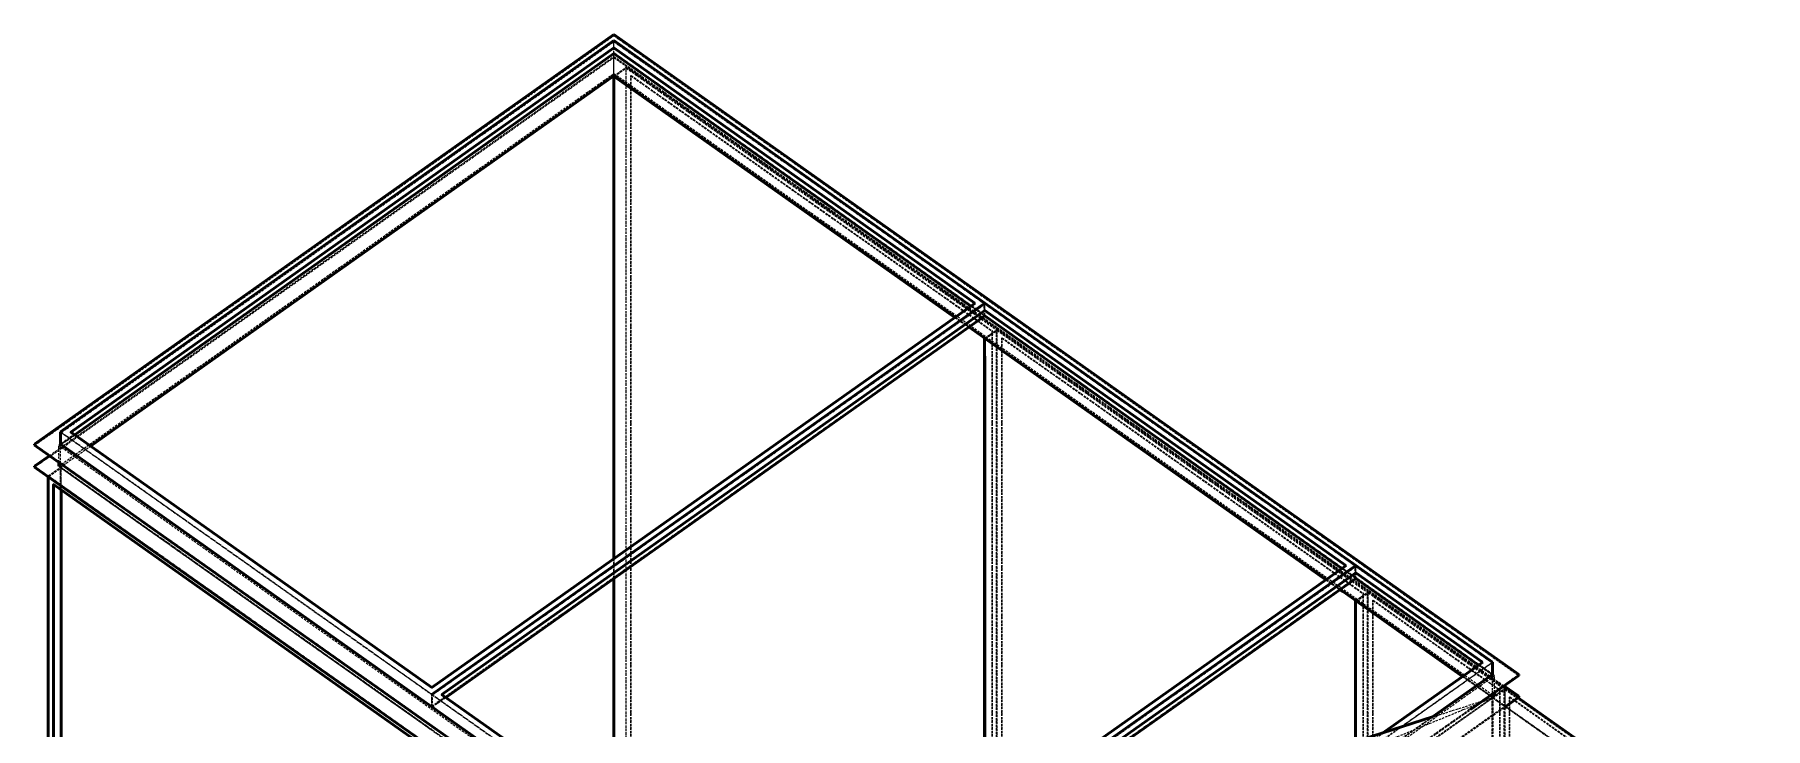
# Model space of a CAD drawing. Header units: millimetres. Extents: x 589 to 12190, y 300 to 8700.
# Drawn here: x 589 to 3409, y 3072 to 4202 of the extents above; entities that cross this region are included whole.
import ezdxf

# ---------------------------------------------------------------- set-up
doc = ezdxf.new("R2010")
doc.units = ezdxf.units.MM
doc.linetypes.add('Hidden', pattern=[15, 5, -3, 5, -2])
for name, color, linetype, lineweight in [('Default', 7, 'Continuous', 50), ('Edges', 7, 'Hidden', 15), ('HiddenEdges', 2, 'Hidden', 15), ('HiddenSilhouettes', 2, 'Hidden', 15), ('HiddenWires', 7, 'Hidden', 15), ('Silhouettes', 7, 'Continuous', 50), ('Wires', 7, 'Hidden', 15)]:
    doc.layers.add(name, color=color, linetype=linetype, lineweight=lineweight)

# ---------------------------------------------------------------- blocks, each defined once
blk = doc.blocks.new('Isometric')
at = {"layer": 'Edges'}
for points in [[(-1817.264387727668, 1371.360061766859), (-636.3961302707255, 2206.360128337841)], [(-636.3961303389349, 2205.511634794761), (-636.3961302707255, 2206.360128337841)], [(-636.3960979290448, 2206.360105468818), (148.4924414620837, 1651.360084090073)], [(-636.3960989797263, 2193.290098285424), (-636.3960979972542, 2205.511611925739)], [(-636.3961376838547, 2144.144109710957), (-592.2019172912219, 2112.894076067001)], [(-635.5476935980589, 1096.959912152679), (-635.5476094644803, 2143.544109639279)], [(-1011.162611353432, 801.3600163232054), (169.7056461035108, 1636.360082894187)], [(169.7056460353015, 1635.511589351108), (169.7056461035108, 1636.360082894187)], [(169.7056784451916, 1636.360060025164), (954.5942178363193, 1081.360038646419)], [(169.7056773945101, 1623.29005284177), (169.7056783769822, 1635.511566482086)], [(134.9541990239104, 1598.717043473747), (169.7056386903814, 1574.144064267304)], [(169.7056387585917, 1574.992557810383), (224.5497390481705, 1536.211921700156)], [(169.7056386903819, 1574.144064267303), (177.6605778259927, 1568.519072731874)], [(170.5540827761779, 526.9598667090258), (170.5541669097565, 1573.544064195626)], [(-1838.477591163265, 1371.360061766859), (-1032.375814789029, 801.3600163232054)], [(-1895.046139626747, 1297.113855661604), (70.71081738108114, -92.88625060965569)], [(-1854.741186142449, -410.8859029877644), (-1854.741051991994, 1257.885932502258)], [(-635.5477387121944, 535.7601866865316), (-635.5476970604063, 1053.889853428857)], [(975.8074224095371, 1065.511543907455), (975.8074224777465, 1066.360037450534)], [(975.8074537687457, 1053.290007398117), (975.8074547512178, 1065.511521038432)], [(947.5230729432074, 1024.144069396747), (975.807415064618, 1004.14401882365)], [(975.8073905129245, 698.7319023363643), (975.8074151328274, 1004.992512366729)], [(975.8074151328274, 1004.992512366729), (1006.743264875301, 983.1175627315088)], [(976.6559188024471, 699.0045083464679), (976.6559432839927, 1003.544018751973)], [(1221.337530403901, 768.1059506724373), (1329.360826586772, 844.4899663611668)], [(-1032.375816949078, 774.4899607803513), (-1032.375814789029, 801.3600163232054)], [(-1032.375814789029, 801.3600163232054), (-226.2740384147924, 231.3599708795527)], [(1271.943743128374, 793.5138089307516), (1277.034920970459, 797.1138157987662)], [(1297.965302749198, 774.9138276555032), (1329.360822778263, 797.1138157987662)], [(954.5942730692618, 664.1187656836037), (1209.071910881279, 768.1059506724373)]]:
    blk.add_lwpolyline(points, dxfattribs=at)
for points in [[(-636.3961376156456, 2144.992603254036, 0), (-636.3961337330729, 2193.290073711094, 0)], [(169.7056356410644, 1536.211921700156, 0), (169.7056387585908, 1574.992557810383, 0)], [(-1895.046135818238, 1344.490006224004, 0), (70.71082167192299, -45.510100388316, 0)], [(-1842.720237818942, 1297.113855661604, 0), (70.7108208377972, -55.88625220727772, 0)], [(-205.060834979196, 231.3599708795527, 0), (975.8074224777465, 1066.360037450534, 0)], [(975.8074548194272, 1066.360014581511, 0), (1251.579082816301, 871.3600219040204, 0)], [(975.807415064618, 1004.14401882365, 0), (1006.743264875301, 982.2690691401986, 0)], [(1072.666628384991, 729.8497928109828, 0), (1272.792286251897, 871.3600219040204, 0)], [(1245.236930874343, 782.8840610654674, 0), (1271.943743151161, 793.7972644910001, 0)], [(1301.076552968045, 774.9924940298156, 0), (1838.477737217536, 394.9924637340473, 0)]]:
    blk.add_polyline3d(points, dxfattribs=at)
at = {"layer": 'HiddenEdges'}
for points in [[(-636.3961370226857, 2232.368757005465), (-636.3961368521555, 2234.490077179901)], [(-636.3961336366065, 2194.490073990872), (-636.3961314765565, 2221.360129533726)], [(-1895.046139797277, 1294.992535487168), (-636.3961408311948, 2184.992606443064)], [(-1842.720234180964, 1342.36868604957), (-636.3961340483029, 2195.368754055613)], [(-1838.477593323315, 1344.490006224004), (-636.3961336366065, 2194.490073990872)], [(-636.3961408311948, 2184.992606443064), (1329.360822607733, 794.9924956243303)], [(-636.3961337330691, 2193.290122859749), (-636.3961336366065, 2194.490073990872)], [(-635.5477799771209, 454.7590130441722), (-635.5476441213602, 2144.744085344727)], [(-609.5262173137, 474.0075670286819), (-609.5260814579426, 2163.992604768825)], [(-609.5261825886078, 473.6561194267251), (-609.5260468692716, 2161.944135520298)], [(-599.7681077028294, 476.5141921749096), (-599.7679735523745, 2145.286027664931)], [(-598.9194799898801, 2145.886003298703), (185.9690917429289, 1590.885959050935)], [(169.7056427376297, 1624.490028547219), (169.7056448976796, 1651.360084090073)], [(169.7056783769858, 1635.511612220136), (169.7056794863506, 1649.311614841545)], [(124.5983464120372, 1606.039737248131), (134.9541990239104, 1598.717043473747)], [(185.968957592474, -77.8858764390875), (185.9690917429289, 1590.885959050935)], [(196.5755590605368, -95.99247841497163), (196.5756949162947, 1593.992559325171)], [(196.5755937856288, -96.34392601692844), (196.5757295049652, 1591.944090076644)], [(206.3336686714069, -93.48585326874445), (206.3338028218618, 1575.285982221278)], [(207.1822963843565, 1575.885957855049), (992.0708681171654, 1020.885913607281)], [(-1836.780534889191, 1370.51156822378), (-1032.375780393287, 801.7114984855752)], [(-1817.264387795878, 1370.51156822378), (-1032.375816063069, 815.5115239760125)], [(-1838.477597370563, 1294.14404194409), (-1032.375820996327, 724.1439965004365)], [(-1837.629205103415, -395.2410302847888), (-1837.629069247655, 1294.744042015767)], [(-1837.629069151189, 1293.544041872413), (-1033.224314655284, 724.7439721342071)], [(-1853.892523363324, 1258.485932931563), (-1069.003951630515, 703.4858886837956)], [(-635.5476970604063, 1053.889853428857), (-635.5476935980589, 1096.959912152679)], [(975.8074191118653, 1054.489983103565), (975.8074212719152, 1081.360038646419)], [(975.8074547512215, 1065.511566776482), (975.8074558605863, 1079.311569397892)], [(992.0707339667101, -647.8859218827411), (992.0708681171654, 1020.885913607281)], [(976.6557727713516, -685.2410778431351), (976.6559086271122, 1004.743994457421)], [(1012.435445045644, -663.4858987123978), (1012.435579196099, 1005.285936777624)], [(1013.284072758593, 1005.885912411395), (1289.055733097147, 810.8858968648819)], [(70.71082529114938, 35.51146178996032), (1251.579082748092, 870.5115283609416)], [(-1032.375816063069, 815.5115239760125), (-1032.37581599486, 816.3600175190918)], [(-1032.375782485127, 775.6899364858), (-1032.375780393287, 801.7114984855752)], [(-1030.678758514955, 800.511522780127), (-226.2740040190502, 231.7114530419221)], [(70.71082035789095, -55.85606568561525), (1272.792280044599, 794.1440020812515)], [(1271.943743151161, 793.7972644910001), (1272.792280044599, 794.1440020812515)], [(1272.79228011281, 794.9924956243299), (1299.662336270512, 813.9924971391183)], [(1272.792280112808, 794.9924956243299), (1301.076552968045, 774.9924940298156)], [(1272.7922800446, 794.1440020812515), (1273.640773607094, 794.7439777150216)], [(1273.640741091131, -42.05620838642517), (1273.640808263974, 793.5440020095743)], [(1288.207239534653, 810.2859212311114), (1289.055733097147, 810.8858968648819)], [(1289.055598946692, -857.8859386251399), (1289.055733097147, 810.8858968648819)], [(1299.662235139846, -876.3439882029802), (1299.662370859183, 811.9440278905918)], [(1309.420310025625, -873.4859154547964), (1309.42044417608, 795.2859200352259)], [(-1030.678760606796, 774.4899607803513), (-226.2740061108907, 205.6898910421469)], [(103.3203485944377, -69.82783590325562), (1297.965302749198, 774.9138276555032)], [(170.5540424314718, 25.08971929519839), (1221.337530403901, 768.1059506724373)]]:
    blk.add_lwpolyline(points, dxfattribs=at)
for points in [[(-1895.046135988769, 1342.368686049569, 0), (-636.3961370226857, 2232.368757005465, 0)], [(-636.3961370226857, 2232.368757005465, 0), (1329.360826416241, 842.368646186731, 0)], [(-636.3960979972542, 2205.511611925739, 0), (-636.3960968878857, 2219.311660285199, 0)], [(-636.3961376862815, 2150.113923667649, 0), (-636.3961340483029, 2195.368754055613, 0)], [(-636.3961340483029, 2195.368754055613, 0), (1277.034924608437, 842.3686461867305, 0)], [(-636.3960988832637, 2194.490049416547, 0), (1272.792284091847, 844.4899663611668, 0)], [(-1032.375816063069, 815.5115239760125, 0), (148.4924413938738, 1650.511590546993, 0)], [(-1032.375780393287, 801.7114984855752, 0), (168.0086576080193, 1650.511590546993, 0)], [(-1032.375782485127, 775.6899364858, 0), (168.0086555161788, 1624.490028547218, 0)], [(169.7056427376297, 1624.490028547219, 0), (975.8074191118653, 1054.489983103565, 0)], [(168.8571450314248, 1574.744039901074, 0), (194.8787076266335, 1593.144065782092, 0)], [(169.7056387585908, 1574.992557810383, 0), (196.5756949162937, 1593.992559325171, 0)], [(185.1205981804351, 1590.285983417164, 0), (185.9690917429289, 1590.885959050935, 0)], [(169.7056386903819, 1574.144064267303, 0), (170.5541322528757, 1574.744039901074, 0)], [(-1836.780536981032, 1344.490006224004, 0), (-1032.375782485127, 775.6899364858, 0)], [(-1838.477733158111, -394.9925022529742, 0), (-1838.477597302353, 1294.992535487169, 0)], [(-1838.477597302353, 1294.992535487169, 0), (70.71082042610078, -55.00757214253645, 0)], [(-1865.347653460057, 1275.99253397238, 0), (-1059.24587708582, 705.9924885287269, 0)], [(-1863.650596680221, 1275.144040786929, 0), (-1059.245842184316, 706.3439710487237, 0)], [(-226.2740396888325, 245.5114785323599, 0), (954.59421776811, 1080.51154510334, 0)], [(-226.2740061108907, 205.6898910421469, 0), (974.1104318904149, 1054.489983103565, 0)], [(-226.2740040190502, 231.7114530419221, 0), (974.1104339822555, 1080.51154510334, 0)], [(975.8074191118653, 1054.489983103565, 0), (1272.792284091847, 844.4899663611668, 0)], [(974.9589214056609, 1004.743994457421, 0), (1000.98048400087, 1023.144020338439, 0)], [(975.8074151328274, 1004.992512366729, 0), (1002.67747129053, 1023.992513881517, 0)], [(991.2223745546708, 1020.28593797351, 0), (992.0708681171654, 1020.885913607281, 0)], [(1002.677370159865, -666.3439714605818, 0), (1002.677505879201, 1021.94404463299, 0)], [(70.710817802556, 21.71146681710434, 0), (1271.095255803862, 870.5115588785225, 0)], [(70.71081571071545, -4.310095182670921, 0), (1271.095253712022, 844.4899968787472, 0)], [(-1011.162611421641, 800.511522780127, 0), (-226.2740396888325, 245.5114785323599, 0)], [(70.71082042610078, -55.00757214253645, 0), (1272.792280112808, 794.9924956243299, 0)], [(77.81374799360583, -50.86372356320908, 0), (1271.943743128374, 793.5138089307516, 0)], [(1243.624032603675, 814.7690681140061, 0), (1272.7922800446, 794.1440020812515, 0)], [(1271.943743227268, 794.7440082326025, 0), (1297.965305822476, 813.1440341136204, 0)], [(1272.792277951434, 768.1059506724373, 0), (1272.79228011281, 794.9924956243299, 0)], [(1310.268937738574, 795.8858956689969, 0), (1854.741190201874, 410.8858649745998, 0)], [(1209.071910881279, 768.1059506724373, 0), (1245.236930874343, 782.8840610654674, 0)], [(278.9081359242064, 168.5777035151091, 0), (1072.666628384991, 729.8497928109828, 0)]]:
    blk.add_polyline3d(points, dxfattribs=at)
at = {"layer": 'HiddenSilhouettes'}
for points in [[(-1863.046142910204, 1319.741273428026), (-636.3961406606645, 2187.1139266175)], [(-636.3961376862815, 2150.113923667649), (1277.034920970459, 797.1138157987662)], [(-636.3961376838547, 2144.144109710957), (-635.5476441213602, 2144.744085344727)], [(-634.9476339401049, 2143.96835645905), (-609.5260468692716, 2161.944135520298)], [(-609.5260814579426, 2163.992604768825), (196.5756949162937, 1593.992559325171)], [(-599.7679735523745, 2145.286027664931), (185.1205981804351, 1590.285983417164)], [(-598.9196141403352, 477.1141678086806), (-598.9194799898801, 2145.886003298703)], [(-1032.375816949078, 774.4899607803513), (169.7056427376297, 1624.490028547219)], [(105.0990481177987, 1620.676317207178), (135.5541745482851, 1599.141290293517)], [(147.8924659377076, 1650.935837270301), (148.4924413938738, 1650.511590546993)], [(148.4924413938738, 1650.511590546993), (148.4924414620837, 1651.360084090073)], [(168.0086555161788, 1624.490028547218), (168.0086576080193, 1650.511590546993)], [(169.7056794863506, 1649.311614841545), (974.1104339822555, 1080.51154510334)], [(171.1541424341322, 1573.968311015397), (196.5757295049652, 1591.944090076644)], [(185.1204640299798, -78.4858520728585), (185.1205981804351, 1590.285983417164)], [(194.8785719072971, -95.14395031147978), (194.8787076266335, 1593.144065782092)], [(196.5756949162947, 1593.992559325171), (1002.67747129053, 1023.992513881517)], [(170.5541291553277, 1536.211921700156), (170.5541322528757, 1574.744039901074)], [(206.3338028218618, 1575.285982221278), (207.1822963843565, 1575.885957855049)], [(207.1821622339016, -92.88587763497344), (207.1822963843565, 1575.885957855049)], [(-1836.780536981032, 1344.490006224004), (-1808.022465938609, 1364.825036049083)], [(-1817.264387795878, 1370.51156822378), (-1817.264387727668, 1371.360061766859)], [(-1842.720237155347, 1305.36868730613), (-1842.720234180964, 1342.36868604957)], [(-1838.477597302353, 1294.992535487169), (-1773.871001728304, 1340.676303565949)], [(-1865.347653460057, 1275.99253397238), (-1838.477597302353, 1294.992535487169)], [(-1863.650596680221, 1275.144040786929), (-1837.629069151189, 1293.544041872413)], [(-1838.477733226323, -395.8410303564656), (-1838.477597370563, 1294.14404194409)], [(-1838.477597370563, 1294.14404194409), (-1837.629069247655, 1294.744042015767)], [(-1837.629072990402, 1245.785935833835), (-1837.629069151189, 1293.544041872413)], [(-1865.347653620834, 1273.992534040302), (-1865.347653460057, 1275.99253397238)], [(-1854.741051991994, 1257.885932502258), (-1853.892523363324, 1258.485932931563)], [(-1853.89252345979, 1257.285932209377), (-1853.892523363324, 1258.485932931563)], [(-636.3962253762475, 1053.289853220755), (-636.3962219139, 1096.359911944578)], [(-226.2740405748423, 204.4899153366987), (975.8074191118653, 1054.489983103565)], [(945.3523273382607, 1074.825034311778), (974.1104318904149, 1054.489983103565)], [(953.9942423119442, 1080.935791826648), (954.59421776811, 1080.51154510334)], [(954.59421776811, 1080.51154510334), (954.5942178363193, 1081.360038646419)], [(974.1104318904149, 1054.489983103565), (974.1104339822555, 1080.51154510334)], [(991.2222404042154, -648.4858975165121), (991.2223745546708, 1020.28593797351)], [(1000.980348281533, -665.1439957551336), (1000.98048400087, 1023.144020338439)], [(1002.677467560242, 977.5893973163606), (1002.67747129053, 1023.992513881517)], [(976.6559086271122, 1004.743994457421), (1273.640773607094, 794.7439777150216)], [(1012.435579196099, 1005.285936777624), (1288.207239534653, 810.2859212311114)], [(1013.283938608138, -662.8859230786268), (1013.284072758593, 1005.885912411395)], [(1250.979107291926, 870.9357750842496), (1251.579082748092, 870.5115283609416)], [(1251.579082748092, 870.5115283609416), (1251.579082816301, 871.3600219040204)], [(1271.095253712022, 844.4899968787472), (1271.095255803862, 870.5115588785225)], [(70.71082447577555, -10.63142181931289), (1277.034924608437, 842.3686461867305)], [(1208.185689472017, 840.676255021126), (1272.792280112808, 794.9924956243299)], [(1242.337192318242, 864.8250175693793), (1271.095253712022, 844.4899968787472)], [(-1030.678760606796, 774.4899607803513), (-1030.678758514955, 800.511522780127)], [(-1011.162611421641, 800.511522780127), (-1010.562635897266, 800.9357695998974)], [(1142.30745405803, 752.2232456014949), (1272.792280044599, 794.1440020812515)], [(1271.943675861491, -43.25621488230354), (1271.943743227268, 794.7440082326025)], [(1273.640771465697, 768.1059506724373), (1273.640773607094, 794.7439777150216)], [(1273.640808263974, 793.5440020095743), (1299.662336105836, 811.9440033162614)], [(1288.207105384198, -858.485914258911), (1288.207239534653, 810.2859212311114)], [(1297.96517010314, -875.1439819799521), (1297.965305822476, 813.1440341136204)], [(1299.662332581751, 768.1059506724373), (1299.662336270512, 813.9924971391183)], [(1299.662336270511, 813.9924971391188), (1327.946609125748, 793.9924955446045)], [(1299.662370859183, 811.9440278905918), (1863.650762927202, 413.1440022233378)], [(1310.268803588119, -872.8859398210254), (1310.268937738574, 795.8858956689969)], [(170.5540422609415, 22.96839912076257), (1224.337529584486, 768.1059506724373)], [(206.4584882218214, 90.4780053183199), (1142.30745405803, 752.2232456014949)]]:
    blk.add_lwpolyline(points, dxfattribs=at)
for points in [[(-1836.780534889191, 1370.51156822378, 0), (-636.3960968878857, 2219.311660285199, 0)], [(-636.3960968878857, 2219.311660285199, 0), (168.0086576080193, 1650.511590546993, 0)], [(-636.3961342295659, 2187.113922070027, 0), (1297.360829699698, 819.7412284203092, 0)], [(-1842.720237818942, 1297.113855661604, 0), (-636.3961376862815, 2150.113923667649, 0)], [(-636.3961376156456, 2144.992603254036, 0), (-609.5260814579426, 2163.992604768825, 0)], [(-635.5476441213602, 2144.744085344727, 0), (170.5541322528757, 1574.744039901074, 0)], [(-609.5260468692716, 2161.944135520298, 0), (194.8787076266335, 1593.144065782092, 0)], [(-599.7679735523745, 2145.286027664931, 0), (-598.9194799898801, 2145.886003298703, 0)], [(-1030.678758514955, 800.511522780127, 0), (169.7056794863506, 1649.311614841545, 0)], [(104.499072593424, 1620.252070387408, 0), (124.5983464120372, 1606.039737248131, 0)], [(139.2505509640237, 1644.825079755431, 0), (168.0086555161788, 1624.490028547218, 0)], [(196.5757295049652, 1591.944090076644, 0), (1000.98048400087, 1023.144020338439, 0)], [(170.5541322528766, 1574.744039901074, 0), (976.6559086271122, 1004.743994457421, 0)], [(206.3338028218618, 1575.285982221278, 0), (991.2223745546708, 1020.28593797351, 0)], [(-1836.780536981032, 1344.490006224004, 0), (-1836.780534889191, 1370.51156822378, 0)], [(-1817.264387795878, 1370.51156822378, 0), (-1816.664412271502, 1370.935815043551, 0)], [(-1842.720234180964, 1342.36868604957, 0), (70.71082447577555, -10.63142181931289, 0)], [(-1838.477597302353, 1294.992535487169, 0), (-1838.477593323315, 1344.490006224004, 0)], [(-1837.629069247655, 1294.744042015767, 0), (-1031.527292873418, 724.7439965721137, 0)], [(-1863.650732399557, -413.1439753066434, 0), (-1863.650596680221, 1275.144040786929, 0)], [(-224.5769821407189, 230.5114773364735, 0), (975.8074558605863, 1079.311569397892, 0)], [(975.8074558605863, 1079.311569397892, 0), (1271.095255803862, 870.5115588785225, 0)], [(910.6008489676601, 1050.252024943754, 0), (941.0559753981456, 1028.716998030094, 0)], [(911.2008244920348, 1050.676271763525, 0), (941.6559509225203, 1029.141244849864, 0)], [(976.6559432839927, 1003.544018751973, 0), (1002.677505879201, 1021.94404463299, 0)], [(1002.67747129053, 1023.992513881517, 0), (1299.662336270512, 813.9924971391183, 0)], [(1002.677505879201, 1021.94404463299, 0), (1297.965305822476, 813.1440341136204, 0)], [(975.807415064618, 1004.14401882365, 0), (976.6559086271122, 1004.743994457421, 0)], [(1012.435579196099, 1005.285936777624, 0), (1013.284072758593, 1005.885912411395, 0)], [(1207.585713947642, 840.2520082013557, 0), (1243.624032603675, 814.7690681140052, 0)], [(1272.792280112808, 794.9924956243299, 0), (1272.792284091847, 844.4899663611668, 0)], [(1277.034921634053, 805.3686390304656, 0), (1277.034924608437, 842.3686461867305, 0)], [(-1030.678760606796, 774.4899607803513, 0), (-1001.920689564373, 794.8249906054298, 0)], [(-1011.162611421641, 800.511522780127, 0), (-1011.162611353432, 801.3600163232054, 0)], [(1273.640773607093, 794.7439777150216, 0), (1839.326230711821, 394.74394582474, 0)], [(1273.640843017316, 793.5439774352494, 0), (1300.476577443671, 774.5682472100452, 0)], [(1309.42044417608, 795.2859200352259, 0), (1310.268937738574, 795.8858956689969, 0)], [(1309.42044417608, 795.2859200352259, 0), (1853.89269663938, 410.2858893408288, 0)], [(98.99509328133718, -75.00757373705028, 0), (1299.662333054962, 773.9924894026158, 0)], [(1272.792212775289, -42.65620859452702, 0), (1272.792277951433, 768.1059506724373, 0)]]:
    blk.add_polyline3d(points, dxfattribs=at)
at = {"layer": 'HiddenWires'}
blk.add_polyline3d([(1272.792280044599, 794.1440020812515, 0), (1300.476577443671, 774.5682472100448, 0)], dxfattribs=at)
at = {"layer": 'Silhouettes'}
for points in [[(-1838.477591163265, 1371.360061766859), (-636.3961314765565, 2221.360129533726)], [(-636.3961314765565, 2221.360129533726), (169.7056448976796, 1651.360084090073)], [(-1816.664412271502, 1370.935815043551), (-636.3961303389349, 2205.511634794761)], [(-1808.022465938609, 1364.825036049083), (-636.3961337330729, 2193.290073711094)], [(-636.3960989797263, 2193.290098285424), (139.2505509640237, 1644.825079755431)], [(-1773.871001728304, 1340.676303565949), (-636.3961376156456, 2144.992603254036)], [(-636.3961376156456, 2144.992603254036), (105.0990481177987, 1620.676317207178)], [(-635.5476094644803, 2143.544109639279), (104.499072593424, 1620.252070387408)], [(-1032.37581599486, 816.3600175190918), (148.4924414620837, 1651.360084090073)], [(-1032.375814789029, 801.3600163232054), (169.7056448976796, 1651.360084090073)], [(-1010.562635897266, 800.9357695998974), (169.7056460353015, 1635.511589351108)], [(-1001.920689564373, 794.8249906054298), (169.7056773945101, 1623.29005284177)], [(169.7056448976796, 1651.360084090073), (975.8074212719152, 1081.360038646419)], [(170.5541669097565, 1573.544064195626), (171.1541424341322, 1573.968311015397)], [(169.7055544603368, 526.3598665009245), (169.7056356410649, 1536.211921700156)], [(224.5497390481687, 1536.211921700156), (911.2008244920348, 1050.676271763525)], [(-1838.477593323314, 1344.490006224004), (-1838.477591163265, 1371.360061766859)], [(-1817.264387727668, 1371.360061766859), (-1032.37581599486, 816.3600175190918)], [(-1895.046135988769, 1342.368686049569), (-1895.046135818238, 1344.490006224004)], [(-1838.477593323315, 1344.490006224004), (-628.3416974020383, 488.7946884805401)], [(-1895.046139797277, 1294.992535487168), (-1895.046139626747, 1297.113855661604)], [(-1895.046139797277, 1294.992535487168), (70.71081721055089, -95.00757078409151)], [(-1842.720237818942, 1297.113855661604), (-1842.720237155347, 1305.36868730613)], [(-1853.892657513779, -410.2859025584589), (-1853.89252345979, 1257.285932209377)], [(-636.3962669315688, 536.3601867582088), (-636.3962253762475, 1053.289853220755)], [(-204.4608595230302, 230.9357241562448), (975.8074224095371, 1065.511543907455)], [(975.8074537687457, 1053.290007398117), (1242.337192318242, 864.8250175693793)], [(941.0559753981456, 1028.716998030094), (947.5230729432074, 1024.144069396747)], [(974.9588967838226, 698.4593074294598), (974.9589214056609, 1004.743994457421)], [(1272.792284091847, 844.4899663611668), (1272.792286251897, 871.3600219040204)], [(1224.337529584486, 768.1059506724373), (1329.360826416241, 842.368646186731)], [(1329.360826416241, 842.368646186731), (1329.360826586772, 844.4899663611668)], [(1277.034920970459, 797.1138157987662), (1277.034921634053, 805.3686390304656)], [(1297.360829699698, 819.7412284203092), (1329.360822778263, 797.1138157987662)], [(1299.662367808309, 773.9925139769462), (1329.360822607733, 794.9924956243303)], [(1327.946609125748, 793.9924955446045), (1865.347793375239, 413.9924652488362)], [(1329.360822607733, 794.9924956243303), (1329.360822778263, 797.1138157987662)], [(-1032.375816949078, 774.4899607803513), (-1023.347463478729, 768.1059506724373)]]:
    blk.add_lwpolyline(points, dxfattribs=at)
for points in [[(-1895.046135818238, 1344.490006224004, 0), (-636.3961368521555, 2234.490077179901, 0)], [(-636.3961368521555, 2234.490077179901, 0), (1329.360826586772, 844.4899663611668, 0)], [(-636.3960979972542, 2205.511611925739, 0), (147.8924659377076, 1650.935837270301, 0)], [(-636.3962219139, 1096.359911944578, 0), (-636.3961376156456, 2144.992603254036, 0)], [(-635.5476094644803, 2143.544109639279, 0), (-634.9476339401049, 2143.96835645905, 0)], [(169.7056783769822, 1635.511566482086, 0), (953.9942423119442, 1080.935791826648, 0)], [(169.7056773945101, 1623.29005284177, 0), (945.3523273382607, 1074.825034311778, 0)], [(135.5541745482851, 1599.141290293517, 0), (177.6605778259927, 1569.367566323183, 0)], [(168.8570607049169, 525.7598907307342, 0), (168.8571450314248, 1574.744039901074, 0)], [(170.5542016630998, 1573.544039621301, 0), (910.6008489676601, 1050.252024943754, 0)], [(-1895.046135988769, 1342.368686049569, 0), (70.71082150139273, -47.63142056275183, 0)], [(-1895.046139626747, 1297.113855661604, 0), (-1863.046142910204, 1319.741273428026, 0)], [(-1865.347789315814, -413.9925037677626, 0), (-1865.347653620834, 1273.992534040302, 0)], [(-1854.741051991994, 1257.885932502258, 0), (-1069.852480259185, 702.8858882544905, 0)], [(-1837.629204870525, -394.7439742211595, 0), (-1837.629072990402, 1245.785935833835, 0)], [(-226.2740396206232, 246.3599720754382, 0), (954.5942178363193, 1081.360038646419, 0)], [(-226.2740384147924, 231.3599708795527, 0), (975.8074212719152, 1081.360038646419, 0)], [(-195.8189131901372, 224.8249451617771, 0), (975.8074537687457, 1053.290007398117, 0)], [(975.8074212719152, 1081.360038646419, 0), (1272.792286251897, 871.3600219040204, 0)], [(975.8074547512178, 1065.511521038432, 0), (1250.979107291926, 870.9357750842496, 0)], [(941.6559509225203, 1029.141244849864, 0), (1208.185689472017, 840.676255021126, 0)], [(976.6559432839927, 1003.544018751973, 0), (1207.585713947642, 840.2520082013557, 0)], [(1033.790170334104, 717.3599839889639, 0), (1251.579082816301, 871.3600219040204, 0)], [(1142.30745405803, 752.2232456014949, 0), (1272.792284091847, 844.4899663611668, 0)], [(-1011.162611353432, 801.3600163232054, 0), (-226.2740396206232, 246.3599720754382, 0)], [(793.916084353883, 640.295826772583, 0), (1142.30745405803, 752.2232456014949, 0)], [(1300.476577443671, 774.5682472100452, 0), (1302.844224535768, 772.8940678574577, 0)]]:
    blk.add_polyline3d(points, dxfattribs=at)
at = {"layer": 'Wires'}
blk.add_lwpolyline([(1300.476577443671, 774.5682472100448), (1837.877761693162, 394.5682169142769)], dxfattribs=at)

msp = doc.modelspace()

# ---------------------------------------------------------------- block references
at = {"layer": 'Default', "xscale": 0.75, "yscale": 0.75, "zscale": 0.75}
msp.add_blockref('Isometric', (2010, 2526), dxfattribs=at)

doc.saveas('drawing.dxf')
